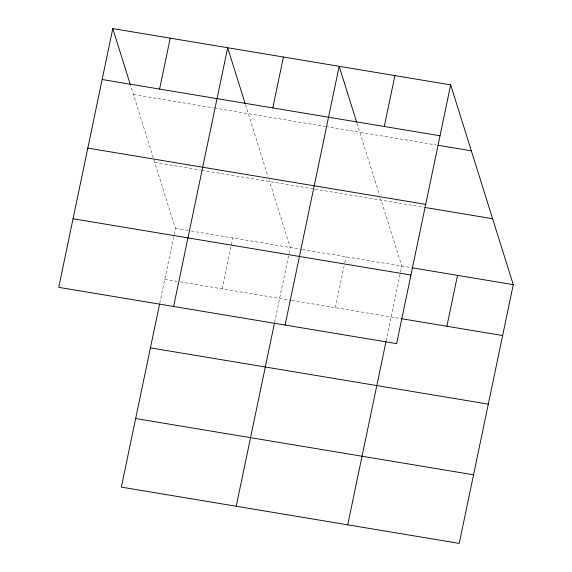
<?xml version="1.0" encoding="UTF-8"?>
<svg xmlns="http://www.w3.org/2000/svg" width="572" height="572" viewBox="0 0 572 572"><rect width="100%" height="100%" fill="white"/><g stroke="black" fill="none" stroke-linecap="round" stroke-linejoin="round"><path stroke-width="0.43" stroke-dasharray="2.86 2.15" d="M159.738 303.282L173.945 235.278M174.124 234.413L175.389 228.371L130.602 85.464M222.193 288.839L232.825 237.938M274.617 322.415L288.824 254.411M289.01 253.546L290.269 247.512L269.076 179.887M335.385 307.693L344.58 263.699M344.759 262.834L346.017 256.792M386.121 340.983L400.328 272.98M400.507 272.122L401.773 266.08L380.58 198.455M133.44 94.523L213.513 107.865M214.378 108.008L324.982 126.426M325.854 126.576L436.486 145.002M154.726 162.448L200.858 170.134M201.723 170.277L314.035 188.982M314.907 189.125L423.795 207.264M175.389 228.371L190.183 230.838M191.055 230.981L301.594 249.392M302.466 249.542L411.354 267.675M164.757 279.272L176.941 281.302M180.423 281.882L290.962 300.293M291.834 300.436L400.722 318.575M356.985 123.166L379.515 195.059M245.481 104.597L268.011 176.491"/><path stroke-width="0.86" d="M112.784 28.6L58.723 287.344L396.611 343.629L450.664 84.878L112.784 28.6L130.345 84.635M159.588 89.068L170.22 38.167M159.559 304.14L121.335 487.122L459.216 543.4L513.277 284.656L450.664 84.878M173.609 306.485L227.663 47.733L245.224 103.768M272.78 107.922L283.412 57.021M236.215 506.256L274.438 323.273M285.106 325.053L339.167 66.309L356.728 122.344M384.284 126.491L394.916 75.59M347.719 524.831L385.943 341.841M446.889 326.269L457.521 275.368M102.145 79.501L440.032 135.779M438.223 145.288L471.328 150.808M87.816 148.091L425.704 204.368M424.667 207.407L492.614 218.726M412.226 267.825L513.277 284.656M73.059 218.754L410.939 275.039M401.594 318.718L502.638 335.549M150.429 347.862L488.309 404.139M135.664 418.532L473.544 474.81"/></g></svg>
